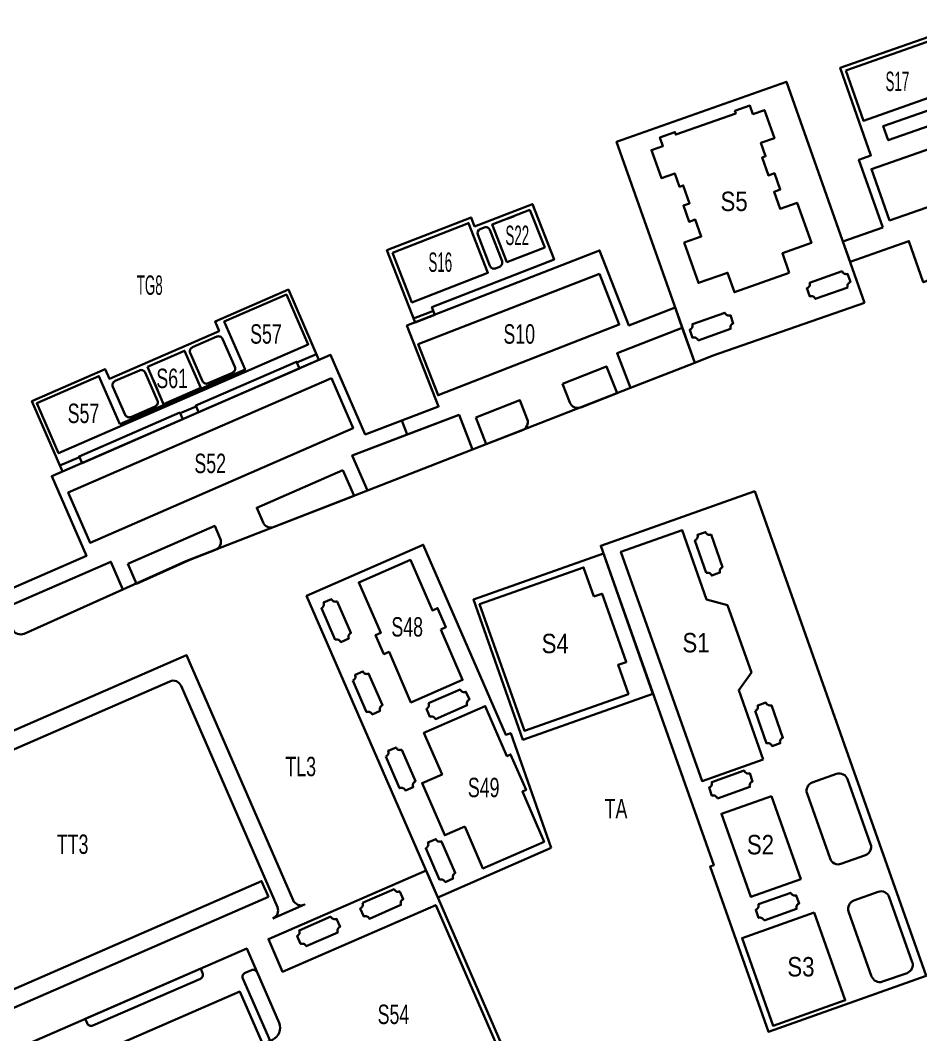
# Model space of a CAD drawing. Header units: inches. Extents: x 496359 to 501064, y 2374078 to 2377203.
# Drawn here: x 500289.9 to 500499, y 2374380.3 to 2374615.8 of the extents above; entities that cross this region are included whole.
import ezdxf
from ezdxf.enums import TextEntityAlignment as Align

# ---------------------------------------------------------------- set-up
doc = ezdxf.new("R2010")
doc.units = ezdxf.units.IN
doc.header["$MEASUREMENT"] = 0
for name, color, linetype, lineweight in [('EG Text2', 7, 'Continuous', 18), ('ISO', 252, 'Continuous', 20), ('LC Net dam 1', 30, 'Continuous', 30)]:
    doc.layers.add(name, color=color, linetype=linetype, lineweight=lineweight)
doc.styles.add('EG Hai', font='')
doc.styles.get('EG Hai').set_extended_font_data('.VnArial NarrowH')

msp = doc.modelspace()

# ---------------------------------------------------------------- linework, layer by layer
at = {"layer": 'LC Net dam 1'}
for points in [[(500482.06, 2374553.75, -0.414214), (500482.67, 2374555.03), (500482.01, 2374556.91, -0.414214), (500480.73, 2374557.52), (500473.19, 2374554.86, -0.414214), (500472.58, 2374553.58), (500473.24, 2374551.69, -0.414214), (500474.52, 2374551.08)], [(500447.33, 2374541.47, 0.414214), (500446.05, 2374542.08), (500445.38, 2374543.96, 0.414214), (500445.99, 2374545.24), (500453.53, 2374547.9, 0.414214), (500454.81, 2374547.3), (500455.48, 2374545.41, 0.414214), (500454.87, 2374544.13)], [(500415.81, 2374531.41), (500417.51, 2374527.06, 0.414214), (500420.1, 2374525.92), (500428.5, 2374529.2), (500426.08, 2374535.41)], [(500395.69, 2374523.56), (500405.96, 2374527.57), (500407.65, 2374523.22, -0.414213), (500406.51, 2374520.63), (500398.11, 2374517.35)], [(500364.84, 2374511.34), (500344.83, 2374502.64), (500346.31, 2374499.23, 0.402893), (500348.87, 2374498.16), (500367.43, 2374505.39)], [(500314.89, 2374489.61), (500335.1, 2374498.4), (500336.36, 2374495.51, -0.425625), (500335.25, 2374492.85), (500329.32, 2374490.54), (500316.91, 2374484.98)], [(500449.22, 2374487.5, -0.414214), (500450.5, 2374486.89), (500452.39, 2374487.56, -0.414214), (500452.99, 2374488.84), (500450.33, 2374496.38, -0.414214), (500449.05, 2374496.99), (500447.17, 2374496.32, -0.414214), (500446.56, 2374495.04)], [(500286.08, 2374479.25), (500288.18, 2374474.43, 0.41742), (500290.83, 2374473.4), (500313.78, 2374483.68), (500310.99, 2374490.09)], [(500363.04, 2374471.97, -0.414214), (500364.35, 2374471.45), (500366.19, 2374472.25, -0.414214), (500366.7, 2374473.56), (500363.51, 2374480.9, -0.414214), (500362.19, 2374481.42), (500360.36, 2374480.62, -0.414214), (500359.84, 2374479.3)], [(500367.15, 2374462.52, 0.414214), (500367.66, 2374463.84), (500369.5, 2374464.63, 0.414214), (500370.81, 2374464.12), (500374.01, 2374456.78, 0.414214), (500373.49, 2374455.46), (500371.65, 2374454.67, 0.414214), (500370.34, 2374455.18)], [(500384.75, 2374457.25, -0.414214), (500384.23, 2374455.93), (500385.03, 2374454.1, -0.414214), (500386.34, 2374453.58), (500393.68, 2374456.77, -0.414214), (500394.2, 2374458.09), (500393.4, 2374459.92, -0.414214), (500392.08, 2374460.44)], [(500460.55, 2374455.47, 0.414214), (500461.16, 2374456.74), (500463.05, 2374457.41, 0.414214), (500464.33, 2374456.8), (500466.99, 2374449.26, 0.414214), (500466.38, 2374447.98), (500464.5, 2374447.32, 0.414214), (500463.22, 2374447.92)], [(500374.83, 2374444.87, 0.414214), (500375.35, 2374446.19), (500377.18, 2374446.98, 0.414214), (500378.49, 2374446.47), (500381.69, 2374439.13, 0.414214), (500381.17, 2374437.81), (500379.34, 2374437.02, 0.414214), (500378.02, 2374437.53)], [(500451.8, 2374435.17, 0.414214), (500450.53, 2374435.78), (500449.86, 2374437.66, 0.414214), (500450.47, 2374438.94), (500458.01, 2374441.61, 0.414214), (500459.29, 2374441), (500459.95, 2374439.11, 0.414214), (500459.34, 2374437.83)], [(500472.6, 2374436.28), (500477.94, 2374421.19, 0.414214), (500480.49, 2374419.97), (500486.15, 2374421.97, 0.414214), (500487.37, 2374424.53), (500482.03, 2374439.61, 0.414214), (500479.48, 2374440.83), (500473.82, 2374438.83, 0.414214)], [(500387.28, 2374416.26, -0.414214), (500388.59, 2374415.74), (500390.43, 2374416.54, -0.414214), (500390.94, 2374417.86), (500387.75, 2374425.19, -0.414214), (500386.44, 2374425.71), (500384.6, 2374424.91, -0.414214), (500384.08, 2374423.6)], [(500369.39, 2374410.91, -0.414214), (500368.88, 2374409.59), (500369.67, 2374407.76, -0.414214), (500370.99, 2374407.24), (500378.33, 2374410.43, -0.414214), (500378.84, 2374411.75), (500378.05, 2374413.58, -0.414214), (500376.73, 2374414.1)], [(500462.63, 2374406.83, 0.414214), (500461.36, 2374407.44), (500460.69, 2374409.33, 0.414214), (500461.3, 2374410.61), (500468.84, 2374413.27, 0.414214), (500470.12, 2374412.66), (500470.78, 2374410.78, 0.414214), (500470.17, 2374409.5)], [(500482.27, 2374408.94), (500487.61, 2374393.85, 0.414214), (500490.16, 2374392.63), (500495.82, 2374394.63, 0.414214), (500497.04, 2374397.19), (500491.7, 2374412.27, 0.414214), (500489.15, 2374413.49), (500483.49, 2374411.49, 0.414214)], [(500362.06, 2374407.72, 0.414214), (500363.38, 2374407.2), (500364.17, 2374405.36, 0.414214), (500363.66, 2374404.05), (500356.32, 2374400.86, 0.414214), (500355, 2374401.37), (500354.21, 2374403.21, 0.414214), (500354.72, 2374404.52)], [(500325.76, 2374369.24), (500348.46, 2374379.12, 0.414214), (500350.01, 2374383.07), (500342.51, 2374400.3), (500254.56, 2374362.03), (500264.46, 2374339.29), (500276.16, 2374344.39), (500281.58, 2374331.95), (500283.2, 2374331.73), (500295.55, 2374334.07), (500328.06, 2374348.21), (500331.24, 2374349.6), (500326.3, 2374360.95), (500328.88, 2374362.07)], [(500331.82, 2374395.65), (500305.01, 2374383.98), (500305.46, 2374382.96, 0.414214), (500306.77, 2374382.44), (500331.75, 2374393.31, 0.414214), (500332.27, 2374394.63)], [(500344.91, 2374394.8, 0.414214), (500343.59, 2374395.32), (500342.14, 2374394.69, 0.414214), (500341.63, 2374393.37), (500347.93, 2374378.89), (500348.46, 2374379.12, 0.414214), (500350.01, 2374383.07)]]:
    msp.add_lwpolyline(points, format="xyb", close=True, dxfattribs=at)
for points in [[(500381.24, 2374546.55), (500385.85, 2374548.34)], [(500354.16, 2374536.34), (500358.69, 2374538.31)], [(500327.09, 2374524.56), (500330.75, 2374526.15)], [(500299.15, 2374512.4), (500303.68, 2374514.37)]]:
    msp.add_lwpolyline(points, dxfattribs=at)
for points in [[(500446.53, 2374536.27), (500431.64, 2374530.46), (500428.51, 2374538.5), (500443.65, 2374544.4)], [(500391.83, 2374524.17), (500394.95, 2374516.16), (500370.56, 2374506.66), (500367.03, 2374514.78)], [(500347.57, 2374412.32), (500345.97, 2374415.98), (500274.34, 2374384.81), (500275.94, 2374381.14)], [(500346.45, 2374377.56), (500340.88, 2374390.34), (500259.78, 2374355.05), (500265.34, 2374342.26)]]:
    msp.add_lwpolyline(points, close=True, dxfattribs=at)

# ---------------------------------------------------------------- wipeouts: each hides what was drawn before it
at = {"ltscale": 500}
for points, z in [([(500490.66, 2374598.66), (500490.2, 2374599.21), (500489.95, 2374599.61), (500489.71, 2374600.1), (500489.54, 2374600.63), (500489.45, 2374601.12), (500489.42, 2374601.56), (500489.44, 2374602.09), (500489.5, 2374602.49), (500489.66, 2374603.07), (500489.78, 2374603.38), (500490.01, 2374603.82), (500490.27, 2374604.21), (500490.65, 2374604.65), (500491.06, 2374605.01), (500491.53, 2374605.33), (500491.98, 2374605.56), (500492.42, 2374605.72), (500492.81, 2374605.82), (500493.32, 2374605.89), (500493.75, 2374605.9), (500494.16, 2374605.87), (500494.7, 2374605.77), (500495.12, 2374605.64), (500495.5, 2374605.48), (500496.09, 2374605.13), (500496.35, 2374604.93), (500496.65, 2374604.67), (500496.9, 2374604.39), (500497.16, 2374604.04), (500497.41, 2374603.63), (500497.57, 2374603.29), (500497.7, 2374602.94), (500497.81, 2374602.48), (500497.87, 2374602.08), (500497.89, 2374601.5), (500497.83, 2374600.95), (500497.74, 2374600.52), (500497.62, 2374600.17), (500497.42, 2374599.72), (500497.2, 2374599.34), (500497, 2374599.06), (500496.66, 2374598.67), (500496.4, 2374598.43), (500495.99, 2374598.12), (500495.71, 2374597.95), (500495.46, 2374597.83), (500495.15, 2374597.7), (500494.81, 2374597.58), (500494.47, 2374597.5), (500494.12, 2374597.45), (500493.77, 2374597.43), (500493.49, 2374597.43), (500493.05, 2374597.47), (500492.69, 2374597.54), (500492.28, 2374597.65), (500491.89, 2374597.81), (500491.41, 2374598.07), (500491.19, 2374598.21), (500490.89, 2374598.45)], -292.38), ([(500452.75, 2374570.8), (500452.29, 2374571.35), (500452.04, 2374571.75), (500451.8, 2374572.25), (500451.63, 2374572.77), (500451.54, 2374573.27), (500451.51, 2374573.71), (500451.53, 2374574.23), (500451.59, 2374574.64), (500451.75, 2374575.21), (500451.87, 2374575.53), (500452.1, 2374575.96), (500452.36, 2374576.36), (500452.74, 2374576.8), (500453.15, 2374577.15), (500453.62, 2374577.47), (500454.07, 2374577.7), (500454.51, 2374577.86), (500454.9, 2374577.96), (500455.41, 2374578.03), (500455.84, 2374578.04), (500456.25, 2374578.01), (500456.79, 2374577.91), (500457.21, 2374577.78), (500457.59, 2374577.62), (500458.18, 2374577.28), (500458.44, 2374577.08), (500458.73, 2374576.81), (500458.99, 2374576.53), (500459.25, 2374576.18), (500459.5, 2374575.77), (500459.66, 2374575.43), (500459.79, 2374575.08), (500459.9, 2374574.63), (500459.96, 2374574.23), (500459.98, 2374573.65), (500459.92, 2374573.09), (500459.82, 2374572.66), (500459.71, 2374572.31), (500459.51, 2374571.86), (500459.29, 2374571.49), (500459.09, 2374571.2), (500458.75, 2374570.82), (500458.49, 2374570.57), (500458.08, 2374570.27), (500457.8, 2374570.1), (500457.55, 2374569.97), (500457.24, 2374569.84), (500456.89, 2374569.73), (500456.56, 2374569.65), (500456.21, 2374569.59), (500455.86, 2374569.57), (500455.57, 2374569.57), (500455.14, 2374569.61), (500454.78, 2374569.68), (500454.37, 2374569.8), (500453.98, 2374569.95), (500453.5, 2374570.21), (500453.28, 2374570.36), (500452.98, 2374570.6)], -292.38), ([(500402.41, 2374562.92), (500401.95, 2374563.48), (500401.69, 2374563.88), (500401.46, 2374564.37), (500401.29, 2374564.9), (500401.2, 2374565.39), (500401.17, 2374565.83), (500401.19, 2374566.36), (500401.25, 2374566.76), (500401.4, 2374567.34), (500401.53, 2374567.65), (500401.75, 2374568.08), (500402.02, 2374568.48), (500402.4, 2374568.92), (500402.8, 2374569.28), (500403.27, 2374569.59), (500403.73, 2374569.82), (500404.17, 2374569.98), (500404.56, 2374570.08), (500405.07, 2374570.15), (500405.5, 2374570.17), (500405.91, 2374570.14), (500406.45, 2374570.03), (500406.86, 2374569.91), (500407.25, 2374569.74), (500407.83, 2374569.4), (500408.09, 2374569.2), (500408.39, 2374568.93), (500408.65, 2374568.66), (500408.91, 2374568.31), (500409.16, 2374567.89), (500409.32, 2374567.55), (500409.44, 2374567.2), (500409.56, 2374566.75), (500409.62, 2374566.35), (500409.64, 2374565.77), (500409.58, 2374565.22), (500409.48, 2374564.78), (500409.37, 2374564.43), (500409.17, 2374563.99), (500408.95, 2374563.61), (500408.74, 2374563.32), (500408.41, 2374562.94), (500408.14, 2374562.7), (500407.73, 2374562.39), (500407.46, 2374562.22), (500407.2, 2374562.09), (500406.9, 2374561.96), (500406.55, 2374561.85), (500406.22, 2374561.77), (500405.87, 2374561.72), (500405.52, 2374561.69), (500405.23, 2374561.69), (500404.8, 2374561.73), (500404.44, 2374561.8), (500404.03, 2374561.92), (500403.64, 2374562.08), (500403.16, 2374562.33), (500402.94, 2374562.48), (500402.63, 2374562.72)], -373.04), ([(500384.54, 2374556.7), (500384.08, 2374557.25), (500383.83, 2374557.65), (500383.59, 2374558.14), (500383.42, 2374558.67), (500383.33, 2374559.16), (500383.3, 2374559.6), (500383.32, 2374560.13), (500383.38, 2374560.53), (500383.54, 2374561.11), (500383.66, 2374561.42), (500383.88, 2374561.86), (500384.15, 2374562.25), (500384.53, 2374562.69), (500384.94, 2374563.05), (500385.41, 2374563.37), (500385.86, 2374563.59), (500386.3, 2374563.75), (500386.69, 2374563.85), (500387.2, 2374563.92), (500387.63, 2374563.94), (500388.04, 2374563.91), (500388.58, 2374563.81), (500388.99, 2374563.68), (500389.38, 2374563.52), (500389.97, 2374563.17), (500390.23, 2374562.97), (500390.52, 2374562.7), (500390.78, 2374562.43), (500391.04, 2374562.08), (500391.29, 2374561.67), (500391.45, 2374561.33), (500391.58, 2374560.97), (500391.69, 2374560.52), (500391.75, 2374560.12), (500391.77, 2374559.54), (500391.71, 2374558.99), (500391.61, 2374558.55), (500391.5, 2374558.2), (500391.3, 2374557.76), (500391.08, 2374557.38), (500390.88, 2374557.09), (500390.54, 2374556.71), (500390.27, 2374556.47), (500389.87, 2374556.16), (500389.59, 2374555.99), (500389.34, 2374555.86), (500389.03, 2374555.74), (500388.68, 2374555.62), (500388.35, 2374555.54), (500388, 2374555.49), (500387.65, 2374555.46), (500387.36, 2374555.46), (500386.93, 2374555.5), (500386.57, 2374555.57), (500386.16, 2374555.69), (500385.77, 2374555.85), (500385.29, 2374556.1), (500385.07, 2374556.25), (500384.77, 2374556.49)], -406.18), ([(500317.07, 2374551.36), (500316.61, 2374551.91), (500316.35, 2374552.32), (500316.12, 2374552.81), (500315.95, 2374553.34), (500315.86, 2374553.83), (500315.82, 2374554.27), (500315.85, 2374554.8), (500315.91, 2374555.2), (500316.06, 2374555.78), (500316.19, 2374556.09), (500316.41, 2374556.52), (500316.68, 2374556.92), (500317.06, 2374557.36), (500317.46, 2374557.72), (500317.93, 2374558.03), (500318.39, 2374558.26), (500318.83, 2374558.42), (500319.22, 2374558.52), (500319.73, 2374558.59), (500320.16, 2374558.6), (500320.57, 2374558.58), (500321.11, 2374558.47), (500321.52, 2374558.35), (500321.91, 2374558.18), (500322.49, 2374557.84), (500322.75, 2374557.64), (500323.05, 2374557.37), (500323.31, 2374557.1), (500323.57, 2374556.75), (500323.82, 2374556.33), (500323.98, 2374555.99), (500324.1, 2374555.64), (500324.22, 2374555.19), (500324.28, 2374554.79), (500324.3, 2374554.21), (500324.24, 2374553.66), (500324.14, 2374553.22), (500324.03, 2374552.87), (500323.83, 2374552.43), (500323.61, 2374552.05), (500323.4, 2374551.76), (500323.07, 2374551.38), (500322.8, 2374551.14), (500322.39, 2374550.83), (500322.11, 2374550.66), (500321.86, 2374550.53), (500321.56, 2374550.4), (500321.21, 2374550.29), (500320.88, 2374550.21), (500320.53, 2374550.16), (500320.18, 2374550.13), (500319.89, 2374550.13), (500319.46, 2374550.17), (500319.1, 2374550.24), (500318.69, 2374550.36), (500318.3, 2374550.52), (500317.82, 2374550.77), (500317.6, 2374550.92), (500317.29, 2374551.16)], -268.4), ([(500344.06, 2374540.03), (500343.6, 2374540.59), (500343.35, 2374540.99), (500343.11, 2374541.48), (500342.94, 2374542.01), (500342.85, 2374542.5), (500342.82, 2374542.94), (500342.84, 2374543.47), (500342.9, 2374543.87), (500343.06, 2374544.45), (500343.18, 2374544.76), (500343.4, 2374545.19), (500343.67, 2374545.59), (500344.05, 2374546.03), (500344.45, 2374546.39), (500344.93, 2374546.7), (500345.38, 2374546.93), (500345.82, 2374547.09), (500346.21, 2374547.19), (500346.72, 2374547.26), (500347.15, 2374547.28), (500347.56, 2374547.25), (500348.1, 2374547.14), (500348.51, 2374547.02), (500348.9, 2374546.85), (500349.49, 2374546.51), (500349.75, 2374546.31), (500350.04, 2374546.04), (500350.3, 2374545.77), (500350.56, 2374545.42), (500350.81, 2374545), (500350.97, 2374544.66), (500351.09, 2374544.31), (500351.21, 2374543.86), (500351.27, 2374543.46), (500351.29, 2374542.88), (500351.23, 2374542.33), (500351.13, 2374541.89), (500351.02, 2374541.54), (500350.82, 2374541.1), (500350.6, 2374540.72), (500350.39, 2374540.43), (500350.06, 2374540.05), (500349.79, 2374539.81), (500349.39, 2374539.5), (500349.11, 2374539.33), (500348.86, 2374539.2), (500348.55, 2374539.07), (500348.2, 2374538.96), (500347.87, 2374538.88), (500347.52, 2374538.83), (500347.17, 2374538.8), (500346.88, 2374538.8), (500346.45, 2374538.84), (500346.09, 2374538.91), (500345.68, 2374539.03), (500345.29, 2374539.19), (500344.81, 2374539.44), (500344.59, 2374539.59), (500344.28, 2374539.83)], -373.04), ([(500402.87, 2374540.02), (500402.41, 2374540.57), (500402.16, 2374540.97), (500401.92, 2374541.46), (500401.75, 2374541.99), (500401.66, 2374542.48), (500401.63, 2374542.92), (500401.65, 2374543.45), (500401.71, 2374543.85), (500401.87, 2374544.43), (500401.99, 2374544.74), (500402.22, 2374545.18), (500402.48, 2374545.57), (500402.86, 2374546.01), (500403.27, 2374546.37), (500403.74, 2374546.69), (500404.19, 2374546.92), (500404.63, 2374547.08), (500405.02, 2374547.18), (500405.53, 2374547.25), (500405.96, 2374547.26), (500406.37, 2374547.23), (500406.91, 2374547.13), (500407.33, 2374547), (500407.71, 2374546.84), (500408.3, 2374546.49), (500408.56, 2374546.3), (500408.85, 2374546.03), (500409.11, 2374545.75), (500409.37, 2374545.4), (500409.62, 2374544.99), (500409.78, 2374544.65), (500409.91, 2374544.3), (500410.02, 2374543.84), (500410.08, 2374543.44), (500410.1, 2374542.86), (500410.04, 2374542.31), (500409.94, 2374541.88), (500409.83, 2374541.53), (500409.63, 2374541.08), (500409.41, 2374540.7), (500409.21, 2374540.42), (500408.87, 2374540.03), (500408.61, 2374539.79), (500408.2, 2374539.48), (500407.92, 2374539.31), (500407.67, 2374539.19), (500407.36, 2374539.06), (500407.01, 2374538.94), (500406.68, 2374538.86), (500406.33, 2374538.81), (500405.98, 2374538.79), (500405.69, 2374538.79), (500405.26, 2374538.83), (500404.9, 2374538.9), (500404.49, 2374539.01), (500404.1, 2374539.17), (500403.62, 2374539.43), (500403.4, 2374539.57), (500403.1, 2374539.81)], -265.66), ([(500322.28, 2374529.72), (500321.82, 2374530.28), (500321.56, 2374530.68), (500321.33, 2374531.17), (500321.16, 2374531.7), (500321.07, 2374532.19), (500321.04, 2374532.63), (500321.06, 2374533.16), (500321.12, 2374533.56), (500321.28, 2374534.14), (500321.4, 2374534.45), (500321.62, 2374534.88), (500321.89, 2374535.28), (500322.27, 2374535.72), (500322.67, 2374536.08), (500323.15, 2374536.39), (500323.6, 2374536.62), (500324.04, 2374536.78), (500324.43, 2374536.88), (500324.94, 2374536.95), (500325.37, 2374536.97), (500325.78, 2374536.94), (500326.32, 2374536.83), (500326.73, 2374536.71), (500327.12, 2374536.54), (500327.7, 2374536.2), (500327.97, 2374536), (500328.26, 2374535.73), (500328.52, 2374535.46), (500328.78, 2374535.11), (500329.03, 2374534.69), (500329.19, 2374534.35), (500329.31, 2374534), (500329.43, 2374533.55), (500329.49, 2374533.15), (500329.51, 2374532.57), (500329.45, 2374532.02), (500329.35, 2374531.58), (500329.24, 2374531.23), (500329.04, 2374530.79), (500328.82, 2374530.41), (500328.61, 2374530.12), (500328.28, 2374529.74), (500328.01, 2374529.5), (500327.61, 2374529.19), (500327.33, 2374529.02), (500327.08, 2374528.89), (500326.77, 2374528.76), (500326.42, 2374528.65), (500326.09, 2374528.57), (500325.74, 2374528.52), (500325.39, 2374528.49), (500325.1, 2374528.49), (500324.67, 2374528.53), (500324.31, 2374528.6), (500323.9, 2374528.72), (500323.51, 2374528.88), (500323.03, 2374529.13), (500322.81, 2374529.28), (500322.5, 2374529.52)], -373.04), ([(500301.7, 2374521.6), (500301.23, 2374522.15), (500300.98, 2374522.55), (500300.75, 2374523.04), (500300.58, 2374523.57), (500300.48, 2374524.06), (500300.45, 2374524.5), (500300.47, 2374525.03), (500300.53, 2374525.43), (500300.69, 2374526.01), (500300.81, 2374526.32), (500301.04, 2374526.76), (500301.3, 2374527.15), (500301.68, 2374527.59), (500302.09, 2374527.95), (500302.56, 2374528.27), (500303.02, 2374528.5), (500303.45, 2374528.66), (500303.84, 2374528.76), (500304.35, 2374528.83), (500304.78, 2374528.84), (500305.2, 2374528.81), (500305.74, 2374528.71), (500306.15, 2374528.58), (500306.53, 2374528.42), (500307.12, 2374528.07), (500307.38, 2374527.88), (500307.68, 2374527.61), (500307.93, 2374527.33), (500308.2, 2374526.98), (500308.44, 2374526.57), (500308.6, 2374526.23), (500308.73, 2374525.88), (500308.84, 2374525.42), (500308.9, 2374525.02), (500308.92, 2374524.44), (500308.87, 2374523.89), (500308.77, 2374523.46), (500308.65, 2374523.11), (500308.45, 2374522.66), (500308.23, 2374522.28), (500308.03, 2374522), (500307.69, 2374521.61), (500307.43, 2374521.37), (500307.02, 2374521.06), (500306.74, 2374520.89), (500306.49, 2374520.77), (500306.19, 2374520.64), (500305.84, 2374520.52), (500305.5, 2374520.44), (500305.16, 2374520.39), (500304.81, 2374520.37), (500304.52, 2374520.37), (500304.08, 2374520.41), (500303.72, 2374520.48), (500303.32, 2374520.59), (500302.92, 2374520.75), (500302.44, 2374521.01), (500302.22, 2374521.15), (500301.92, 2374521.39)], -373.04), ([(500331.13, 2374509.98), (500330.66, 2374510.53), (500330.41, 2374510.93), (500330.18, 2374511.42), (500330.01, 2374511.95), (500329.92, 2374512.45), (500329.88, 2374512.89), (500329.9, 2374513.41), (500329.97, 2374513.82), (500330.12, 2374514.39), (500330.25, 2374514.71), (500330.47, 2374515.14), (500330.74, 2374515.54), (500331.12, 2374515.97), (500331.52, 2374516.33), (500331.99, 2374516.65), (500332.45, 2374516.88), (500332.88, 2374517.04), (500333.28, 2374517.14), (500333.79, 2374517.21), (500334.22, 2374517.22), (500334.63, 2374517.19), (500335.17, 2374517.09), (500335.58, 2374516.96), (500335.96, 2374516.8), (500336.55, 2374516.45), (500336.81, 2374516.26), (500337.11, 2374515.99), (500337.36, 2374515.71), (500337.63, 2374515.36), (500337.88, 2374514.95), (500338.03, 2374514.61), (500338.16, 2374514.26), (500338.28, 2374513.81), (500338.34, 2374513.4), (500338.36, 2374512.82), (500338.3, 2374512.27), (500338.2, 2374511.84), (500338.09, 2374511.49), (500337.89, 2374511.04), (500337.67, 2374510.66), (500337.46, 2374510.38), (500337.12, 2374509.99), (500336.86, 2374509.75), (500336.45, 2374509.44), (500336.17, 2374509.28), (500335.92, 2374509.15), (500335.62, 2374509.02), (500335.27, 2374508.9), (500334.94, 2374508.82), (500334.59, 2374508.77), (500334.24, 2374508.75), (500333.95, 2374508.75), (500333.52, 2374508.79), (500333.15, 2374508.86), (500332.75, 2374508.97), (500332.35, 2374509.13), (500331.88, 2374509.39), (500331.66, 2374509.53), (500331.35, 2374509.77)], -373.04), ([(500376.86, 2374472.04), (500376.39, 2374472.59), (500376.14, 2374472.99), (500375.91, 2374473.49), (500375.74, 2374474.01), (500375.64, 2374474.51), (500375.61, 2374474.95), (500375.63, 2374475.48), (500375.69, 2374475.88), (500375.85, 2374476.45), (500375.97, 2374476.77), (500376.2, 2374477.2), (500376.46, 2374477.6), (500376.84, 2374478.04), (500377.25, 2374478.39), (500377.72, 2374478.71), (500378.18, 2374478.94), (500378.61, 2374479.1), (500379, 2374479.2), (500379.51, 2374479.27), (500379.94, 2374479.28), (500380.36, 2374479.25), (500380.9, 2374479.15), (500381.31, 2374479.02), (500381.69, 2374478.86), (500382.28, 2374478.52), (500382.54, 2374478.32), (500382.84, 2374478.05), (500383.09, 2374477.77), (500383.36, 2374477.42), (500383.6, 2374477.01), (500383.76, 2374476.67), (500383.89, 2374476.32), (500384, 2374475.87), (500384.06, 2374475.47), (500384.08, 2374474.89), (500384.03, 2374474.34), (500383.93, 2374473.9), (500383.81, 2374473.55), (500383.61, 2374473.11), (500383.39, 2374472.73), (500383.19, 2374472.44), (500382.85, 2374472.06), (500382.59, 2374471.81), (500382.18, 2374471.51), (500381.9, 2374471.34), (500381.65, 2374471.21), (500381.35, 2374471.08), (500381, 2374470.97), (500380.66, 2374470.89), (500380.32, 2374470.83), (500379.97, 2374470.81), (500379.68, 2374470.81), (500379.24, 2374470.85), (500378.88, 2374470.92), (500378.48, 2374471.04), (500378.08, 2374471.19), (500377.6, 2374471.45), (500377.38, 2374471.6), (500377.08, 2374471.84)], -347.78), ([(500411.22, 2374468.18), (500410.76, 2374468.74), (500410.51, 2374469.14), (500410.27, 2374469.63), (500410.1, 2374470.16), (500410.01, 2374470.65), (500409.98, 2374471.09), (500410, 2374471.62), (500410.06, 2374472.02), (500410.22, 2374472.6), (500410.34, 2374472.91), (500410.56, 2374473.34), (500410.83, 2374473.74), (500411.21, 2374474.18), (500411.61, 2374474.54), (500412.09, 2374474.85), (500412.54, 2374475.08), (500412.98, 2374475.24), (500413.37, 2374475.34), (500413.88, 2374475.41), (500414.31, 2374475.43), (500414.72, 2374475.4), (500415.26, 2374475.29), (500415.67, 2374475.17), (500416.06, 2374475), (500416.64, 2374474.66), (500416.91, 2374474.46), (500417.2, 2374474.19), (500417.46, 2374473.92), (500417.72, 2374473.57), (500417.97, 2374473.15), (500418.13, 2374472.81), (500418.25, 2374472.46), (500418.37, 2374472.01), (500418.43, 2374471.61), (500418.45, 2374471.03), (500418.39, 2374470.48), (500418.29, 2374470.04), (500418.18, 2374469.69), (500417.98, 2374469.25), (500417.76, 2374468.87), (500417.55, 2374468.58), (500417.22, 2374468.2), (500416.95, 2374467.96), (500416.55, 2374467.65), (500416.27, 2374467.48), (500416.02, 2374467.35), (500415.71, 2374467.22), (500415.36, 2374467.11), (500415.03, 2374467.03), (500414.68, 2374466.98), (500414.33, 2374466.95), (500414.04, 2374466.95), (500413.61, 2374466.99), (500413.25, 2374467.06), (500412.84, 2374467.18), (500412.45, 2374467.34), (500411.97, 2374467.59), (500411.75, 2374467.74), (500411.44, 2374467.98)], -266.2), ([(500443.91, 2374468.37), (500443.45, 2374468.92), (500443.2, 2374469.32), (500442.96, 2374469.81), (500442.79, 2374470.34), (500442.7, 2374470.83), (500442.67, 2374471.27), (500442.69, 2374471.8), (500442.75, 2374472.21), (500442.91, 2374472.78), (500443.03, 2374473.09), (500443.26, 2374473.53), (500443.52, 2374473.92), (500443.9, 2374474.36), (500444.31, 2374474.72), (500444.78, 2374475.04), (500445.23, 2374475.27), (500445.67, 2374475.43), (500446.06, 2374475.53), (500446.57, 2374475.6), (500447, 2374475.61), (500447.41, 2374475.58), (500447.95, 2374475.48), (500448.37, 2374475.35), (500448.75, 2374475.19), (500449.34, 2374474.84), (500449.6, 2374474.65), (500449.89, 2374474.38), (500450.15, 2374474.1), (500450.41, 2374473.75), (500450.66, 2374473.34), (500450.82, 2374473), (500450.95, 2374472.65), (500451.06, 2374472.19), (500451.12, 2374471.79), (500451.14, 2374471.21), (500451.08, 2374470.66), (500450.98, 2374470.23), (500450.87, 2374469.88), (500450.67, 2374469.43), (500450.45, 2374469.05), (500450.25, 2374468.77), (500449.91, 2374468.38), (500449.65, 2374468.14), (500449.24, 2374467.83), (500448.96, 2374467.66), (500448.71, 2374467.54), (500448.4, 2374467.41), (500448.06, 2374467.29), (500447.72, 2374467.21), (500447.37, 2374467.16), (500447.02, 2374467.14), (500446.74, 2374467.14), (500446.3, 2374467.18), (500445.94, 2374467.25), (500445.53, 2374467.36), (500445.14, 2374467.52), (500444.66, 2374467.78), (500444.44, 2374467.92), (500444.14, 2374468.16)], -291.65), ([(500352.13, 2374439.63), (500351.67, 2374440.18), (500351.42, 2374440.58), (500351.18, 2374441.08), (500351.01, 2374441.6), (500350.92, 2374442.1), (500350.89, 2374442.54), (500350.91, 2374443.06), (500350.97, 2374443.47), (500351.13, 2374444.04), (500351.25, 2374444.36), (500351.48, 2374444.79), (500351.74, 2374445.19), (500352.12, 2374445.62), (500352.53, 2374445.98), (500353, 2374446.3), (500353.45, 2374446.53), (500353.89, 2374446.69), (500354.28, 2374446.79), (500354.79, 2374446.86), (500355.22, 2374446.87), (500355.63, 2374446.84), (500356.17, 2374446.74), (500356.59, 2374446.61), (500356.97, 2374446.45), (500357.56, 2374446.11), (500357.82, 2374445.91), (500358.11, 2374445.64), (500358.37, 2374445.36), (500358.63, 2374445.01), (500358.88, 2374444.6), (500359.04, 2374444.26), (500359.17, 2374443.91), (500359.28, 2374443.46), (500359.34, 2374443.06), (500359.36, 2374442.47), (500359.3, 2374441.92), (500359.21, 2374441.49), (500359.09, 2374441.14), (500358.89, 2374440.69), (500358.67, 2374440.32), (500358.47, 2374440.03), (500358.13, 2374439.64), (500357.87, 2374439.4), (500357.46, 2374439.1), (500357.18, 2374438.93), (500356.93, 2374438.8), (500356.62, 2374438.67), (500356.28, 2374438.56), (500355.94, 2374438.48), (500355.59, 2374438.42), (500355.24, 2374438.4), (500354.96, 2374438.4), (500354.52, 2374438.44), (500354.16, 2374438.51), (500353.75, 2374438.62), (500353.36, 2374438.78), (500352.88, 2374439.04), (500352.66, 2374439.19), (500352.36, 2374439.43)], -292.38), ([(500394.62, 2374434.77), (500394.15, 2374435.32), (500393.9, 2374435.72), (500393.67, 2374436.21), (500393.5, 2374436.74), (500393.4, 2374437.23), (500393.37, 2374437.67), (500393.39, 2374438.2), (500393.45, 2374438.6), (500393.61, 2374439.18), (500393.74, 2374439.49), (500393.96, 2374439.93), (500394.22, 2374440.32), (500394.6, 2374440.76), (500395.01, 2374441.12), (500395.48, 2374441.44), (500395.94, 2374441.66), (500396.37, 2374441.82), (500396.77, 2374441.92), (500397.27, 2374441.99), (500397.7, 2374442.01), (500398.12, 2374441.98), (500398.66, 2374441.88), (500399.07, 2374441.75), (500399.45, 2374441.59), (500400.04, 2374441.24), (500400.3, 2374441.04), (500400.6, 2374440.77), (500400.85, 2374440.5), (500401.12, 2374440.15), (500401.36, 2374439.74), (500401.52, 2374439.4), (500401.65, 2374439.04), (500401.77, 2374438.59), (500401.83, 2374438.19), (500401.84, 2374437.61), (500401.79, 2374437.06), (500401.69, 2374436.62), (500401.57, 2374436.27), (500401.38, 2374435.83), (500401.16, 2374435.45), (500400.95, 2374435.16), (500400.61, 2374434.78), (500400.35, 2374434.54), (500399.94, 2374434.23), (500399.66, 2374434.06), (500399.41, 2374433.93), (500399.11, 2374433.81), (500398.76, 2374433.69), (500398.43, 2374433.61), (500398.08, 2374433.56), (500397.73, 2374433.53), (500397.44, 2374433.53), (500397.01, 2374433.57), (500396.64, 2374433.64), (500396.24, 2374433.76), (500395.84, 2374433.92), (500395.37, 2374434.17), (500395.15, 2374434.32), (500394.84, 2374434.56)], -292.38), ([(500425.33, 2374429.86), (500424.87, 2374430.41), (500424.61, 2374430.81), (500424.38, 2374431.31), (500424.21, 2374431.83), (500424.12, 2374432.33), (500424.08, 2374432.77), (500424.1, 2374433.29), (500424.17, 2374433.7), (500424.32, 2374434.27), (500424.45, 2374434.59), (500424.67, 2374435.02), (500424.94, 2374435.42), (500425.32, 2374435.86), (500425.72, 2374436.21), (500426.19, 2374436.53), (500426.65, 2374436.76), (500427.08, 2374436.92), (500427.48, 2374437.02), (500427.99, 2374437.09), (500428.42, 2374437.1), (500428.83, 2374437.07), (500429.37, 2374436.97), (500429.78, 2374436.84), (500430.17, 2374436.68), (500430.75, 2374436.34), (500431.01, 2374436.14), (500431.31, 2374435.87), (500431.57, 2374435.59), (500431.83, 2374435.24), (500432.08, 2374434.83), (500432.24, 2374434.49), (500432.36, 2374434.14), (500432.48, 2374433.69), (500432.54, 2374433.29), (500432.56, 2374432.71), (500432.5, 2374432.15), (500432.4, 2374431.72), (500432.29, 2374431.37), (500432.09, 2374430.92), (500431.87, 2374430.55), (500431.66, 2374430.26), (500431.32, 2374429.88), (500431.06, 2374429.63), (500430.65, 2374429.33), (500430.37, 2374429.16), (500430.12, 2374429.03), (500429.82, 2374428.9), (500429.47, 2374428.79), (500429.14, 2374428.71), (500428.79, 2374428.65), (500428.44, 2374428.63), (500428.15, 2374428.63), (500427.72, 2374428.67), (500427.35, 2374428.74), (500426.95, 2374428.86), (500426.56, 2374429.01), (500426.08, 2374429.27), (500425.86, 2374429.42), (500425.55, 2374429.66)], -291.89), ([(500299.18, 2374421.59), (500298.71, 2374422.14), (500298.46, 2374422.54), (500298.23, 2374423.04), (500298.06, 2374423.57), (500297.96, 2374424.06), (500297.93, 2374424.5), (500297.95, 2374425.03), (500298.01, 2374425.43), (500298.17, 2374426.01), (500298.3, 2374426.32), (500298.52, 2374426.75), (500298.78, 2374427.15), (500299.16, 2374427.59), (500299.57, 2374427.95), (500300.04, 2374428.26), (500300.5, 2374428.49), (500300.93, 2374428.65), (500301.33, 2374428.75), (500301.83, 2374428.82), (500302.26, 2374428.83), (500302.68, 2374428.8), (500303.22, 2374428.7), (500303.63, 2374428.58), (500304.01, 2374428.41), (500304.6, 2374428.07), (500304.86, 2374427.87), (500305.16, 2374427.6), (500305.41, 2374427.33), (500305.68, 2374426.98), (500305.92, 2374426.56), (500306.08, 2374426.22), (500306.21, 2374425.87), (500306.33, 2374425.42), (500306.38, 2374425.02), (500306.4, 2374424.44), (500306.35, 2374423.89), (500306.25, 2374423.45), (500306.13, 2374423.1), (500305.94, 2374422.66), (500305.72, 2374422.28), (500305.51, 2374421.99), (500305.17, 2374421.61), (500304.91, 2374421.37), (500304.5, 2374421.06), (500304.22, 2374420.89), (500303.97, 2374420.76), (500303.67, 2374420.63), (500303.32, 2374420.52), (500302.99, 2374420.44), (500302.64, 2374420.39), (500302.29, 2374420.36), (500302, 2374420.36), (500301.57, 2374420.4), (500301.2, 2374420.47), (500300.8, 2374420.59), (500300.4, 2374420.74), (500299.93, 2374421), (500299.71, 2374421.15), (500299.4, 2374421.39)], -318.99), ([(500458.87, 2374421.5), (500458.41, 2374422.05), (500458.15, 2374422.45), (500457.92, 2374422.94), (500457.75, 2374423.47), (500457.66, 2374423.96), (500457.63, 2374424.4), (500457.65, 2374424.93), (500457.71, 2374425.33), (500457.86, 2374425.91), (500457.99, 2374426.22), (500458.21, 2374426.66), (500458.48, 2374427.05), (500458.86, 2374427.49), (500459.26, 2374427.85), (500459.74, 2374428.17), (500460.19, 2374428.39), (500460.63, 2374428.55), (500461.02, 2374428.65), (500461.53, 2374428.72), (500461.96, 2374428.74), (500462.37, 2374428.71), (500462.91, 2374428.61), (500463.32, 2374428.48), (500463.71, 2374428.32), (500464.29, 2374427.97), (500464.55, 2374427.77), (500464.85, 2374427.5), (500465.11, 2374427.23), (500465.37, 2374426.88), (500465.62, 2374426.47), (500465.78, 2374426.13), (500465.9, 2374425.77), (500466.02, 2374425.32), (500466.08, 2374424.92), (500466.1, 2374424.34), (500466.04, 2374423.79), (500465.94, 2374423.35), (500465.83, 2374423), (500465.63, 2374422.56), (500465.41, 2374422.18), (500465.2, 2374421.89), (500464.87, 2374421.51), (500464.6, 2374421.27), (500464.19, 2374420.96), (500463.92, 2374420.79), (500463.66, 2374420.66), (500463.36, 2374420.54), (500463.01, 2374420.42), (500462.68, 2374420.34), (500462.33, 2374420.29), (500461.98, 2374420.26), (500461.69, 2374420.26), (500461.26, 2374420.3), (500460.9, 2374420.37), (500460.49, 2374420.49), (500460.1, 2374420.65), (500459.62, 2374420.9), (500459.4, 2374421.05), (500459.09, 2374421.29)], -316.73), ([(500468.28, 2374393.15), (500467.81, 2374393.7), (500467.56, 2374394.1), (500467.32, 2374394.6), (500467.15, 2374395.12), (500467.06, 2374395.62), (500467.03, 2374396.06), (500467.05, 2374396.58), (500467.11, 2374396.99), (500467.27, 2374397.56), (500467.39, 2374397.88), (500467.62, 2374398.31), (500467.88, 2374398.71), (500468.26, 2374399.14), (500468.67, 2374399.5), (500469.14, 2374399.82), (500469.59, 2374400.05), (500470.03, 2374400.21), (500470.42, 2374400.31), (500470.93, 2374400.38), (500471.36, 2374400.39), (500471.78, 2374400.36), (500472.31, 2374400.26), (500472.73, 2374400.13), (500473.11, 2374399.97), (500473.7, 2374399.63), (500473.96, 2374399.43), (500474.26, 2374399.16), (500474.51, 2374398.88), (500474.77, 2374398.53), (500475.02, 2374398.12), (500475.18, 2374397.78), (500475.31, 2374397.43), (500475.42, 2374396.98), (500475.48, 2374396.58), (500475.5, 2374396), (500475.44, 2374395.44), (500475.35, 2374395.01), (500475.23, 2374394.66), (500475.03, 2374394.21), (500474.81, 2374393.84), (500474.61, 2374393.55), (500474.27, 2374393.16), (500474.01, 2374392.92), (500473.6, 2374392.62), (500473.32, 2374392.45), (500473.07, 2374392.32), (500472.76, 2374392.19), (500472.42, 2374392.08), (500472.08, 2374392), (500471.74, 2374391.94), (500471.38, 2374391.92), (500471.1, 2374391.92), (500470.66, 2374391.96), (500470.3, 2374392.03), (500469.89, 2374392.14), (500469.5, 2374392.3), (500469.02, 2374392.56), (500468.8, 2374392.71), (500468.5, 2374392.95)], -316.73), ([(500373.67, 2374382.11), (500373.2, 2374382.66), (500372.95, 2374383.06), (500372.71, 2374383.56), (500372.55, 2374384.08), (500372.45, 2374384.58), (500372.42, 2374385.02), (500372.44, 2374385.54), (500372.5, 2374385.95), (500372.66, 2374386.52), (500372.78, 2374386.84), (500373.01, 2374387.27), (500373.27, 2374387.67), (500373.65, 2374388.11), (500374.06, 2374388.46), (500374.53, 2374388.78), (500374.98, 2374389.01), (500375.42, 2374389.17), (500375.81, 2374389.27), (500376.32, 2374389.34), (500376.75, 2374389.35), (500377.17, 2374389.32), (500377.71, 2374389.22), (500378.12, 2374389.09), (500378.5, 2374388.93), (500379.09, 2374388.59), (500379.35, 2374388.39), (500379.65, 2374388.12), (500379.9, 2374387.84), (500380.16, 2374387.49), (500380.41, 2374387.08), (500380.57, 2374386.74), (500380.7, 2374386.39), (500380.81, 2374385.94), (500380.87, 2374385.54), (500380.89, 2374384.96), (500380.83, 2374384.41), (500380.74, 2374383.97), (500380.62, 2374383.62), (500380.42, 2374383.17), (500380.2, 2374382.8), (500380, 2374382.51), (500379.66, 2374382.13), (500379.4, 2374381.88), (500378.99, 2374381.58), (500378.71, 2374381.41), (500378.46, 2374381.28), (500378.16, 2374381.15), (500377.81, 2374381.04), (500377.47, 2374380.96), (500377.13, 2374380.9), (500376.77, 2374380.88), (500376.49, 2374380.88), (500376.05, 2374380.92), (500375.69, 2374380.99), (500375.28, 2374381.11), (500374.89, 2374381.26), (500374.41, 2374381.52), (500374.19, 2374381.67), (500373.89, 2374381.91)], -268.63)]:
    msp.add_wipeout(points, dxfattribs=at).translate(0, 0, z).dxf.layer = 'ISO'

# ---------------------------------------------------------------- next in the draw order: linework, layer by layer
at = {"layer": 'LC Net dam 1'}
for points in [[(500490.17, 2374567.67), (500480.93, 2374564.41), (500482.6, 2374559.69), (500491.82, 2374562.95), (500496.25, 2374564.52), (500499.59, 2374554.98), (500543.56, 2374570.35), (500540.23, 2374579.88), (500549.3, 2374583.05), (500548.06, 2374586.32), (500543.51, 2374584.73), (500536.85, 2374603.78), (500491.46, 2374587.91), (500490.31, 2374591.2), (500523.58, 2374602.83), (500519.06, 2374615.77), (500503.19, 2374610.22), (500502.4, 2374612.48), (500480.33, 2374604.76), (500487.45, 2374584.39), (500484.66, 2374583.42)], [(500481.61, 2374604.15), (500501.79, 2374611.2), (500505.87, 2374599.52), (500485.69, 2374592.46)], [(500485.95, 2374550.21), (500467.81, 2374601.51), (500428.38, 2374587.56), (500446.53, 2374536.27), (500450.58, 2374537.85)], [(500491.73, 2374569.27), (500487.54, 2374581.25), (500536.61, 2374598.4), (500540.8, 2374586.43)], [(500468.49, 2374557.13), (500455.76, 2374552.63), (500454.14, 2374557.19), (500447.4, 2374554.81), (500444.09, 2374564.16), (500448.05, 2374565.56), (500446.65, 2374569.52), (500445.23, 2374569.02), (500443.9, 2374572.77), (500445.32, 2374573.27), (500443.85, 2374577.44), (500443, 2374577.14), (500441.9, 2374580.23), (500438.79, 2374579.13), (500436.48, 2374585.65), (500439.14, 2374586.59), (500438.44, 2374588.57), (500441.93, 2374589.81), (500442.13, 2374589.24), (500456.07, 2374594.17), (500455.87, 2374594.74), (500459.35, 2374595.97), (500460.05, 2374593.99), (500462.71, 2374594.93), (500465.02, 2374588.41), (500461.91, 2374587.31), (500463, 2374584.21), (500462.15, 2374583.91), (500463.63, 2374579.75), (500465.04, 2374580.25), (500466.37, 2374576.49), (500464.95, 2374575.99), (500466.36, 2374572.03), (500470.31, 2374573.43), (500473.62, 2374564.08), (500466.87, 2374561.69)], [(500395.43, 2374567.88), (500394.61, 2374570), (500375.06, 2374562.38), (500381.59, 2374545.63), (500386.2, 2374547.43), (500385.51, 2374549.18), (500413.87, 2374560.23), (500408.85, 2374573.11)], [(500408.28, 2374571.81), (500411.7, 2374563.06), (500402.94, 2374559.64), (500399.52, 2374568.4)], [(500433.05, 2374540.27), (500443.65, 2374544.4), (500441.98, 2374549.12), (500431.24, 2374544.93), (500424.45, 2374562.34), (500379.72, 2374544.91), (500387.05, 2374526.1), (500378.54, 2374522.88), (500379.78, 2374519.61), (500391.83, 2374524.17), (500394.95, 2374516.16), (500431.64, 2374530.46), (500428.51, 2374538.5), (500428.51, 2374538.5)], [(500424.4, 2374556.95), (500429.01, 2374545.14), (500386.95, 2374528.74), (500382.35, 2374540.56)], [(500359.29, 2374536.93), (500352.19, 2374553.26), (500335.15, 2374545.84), (500336.1, 2374543.65), (500310.63, 2374532.57), (500309.68, 2374534.76), (500292.64, 2374527.34), (500299.74, 2374511.02)], [(500313.05, 2374522.05), (500342.15, 2374534.71), (500337.31, 2374545.84), (500351.74, 2374552.12), (500356.79, 2374540.52), (500298.83, 2374515.29), (500293.77, 2374526.9), (500308.21, 2374533.18)], [(500319.46, 2374535.32), (500323.21, 2374526.7), (500331.83, 2374530.45), (500328.08, 2374539.07)], [(500331.35, 2374524.78), (500354.76, 2374534.96), (500354.08, 2374536.52), (500330.67, 2374526.34)], [(500362.16, 2374532.73), (500367.22, 2374521.1), (500306.13, 2374494.52), (500301.07, 2374506.14)], [(500327.01, 2374524.74), (500303.6, 2374514.55), (500304.28, 2374513), (500327.68, 2374523.18)], [(500460.5, 2374506.48), (500500.29, 2374393.98), (500463.64, 2374381.01), (500450.08, 2374419.34), (500450.93, 2374419.64), (500424.7, 2374493.81)], [(500462.44, 2374444.2), (500456.74, 2374460.31), (500459.68, 2374464.35), (500454.13, 2374480.04), (500449.3, 2374481.34), (500443.61, 2374497.45), (500429.41, 2374492.43), (500448.24, 2374439.18)], [(500413.23, 2374423.66), (500403.82, 2374450.28), (500402.7, 2374449.88), (500383.49, 2374494.02), (500356.42, 2374482.16), (500386.87, 2374412.19)], [(500387.55, 2374474.39), (500388.75, 2374474.91), (500386.83, 2374479.33), (500385.63, 2374478.81), (500380.53, 2374490.53), (500368.53, 2374485.31), (500373.63, 2374473.59), (500372.43, 2374473.07), (500374.35, 2374468.65), (500375.55, 2374469.17), (500380.65, 2374457.45), (500392.65, 2374462.67)], [(500425.34, 2374491.99), (500395.15, 2374481.31), (500406.65, 2374448.79), (500436.84, 2374459.47)], [(500393.13, 2374428.63), (500397.34, 2374418.93), (500411.57, 2374425.12), (500406.52, 2374436.74), (500407.38, 2374437.12), (500403.79, 2374445.37), (500402.93, 2374444.99), (500397.88, 2374456.61), (500383.65, 2374450.42), (500387.86, 2374440.73), (500383.24, 2374438.72), (500388.5, 2374426.62)], [(500391.91, 2374369.1), (500365, 2374357.4), (500357.55, 2374374.51), (500359.39, 2374375.31), (500364.93, 2374362.58), (500377.23, 2374367.93), (500378.34, 2374365.38), (500389.27, 2374370.14), (500388.16, 2374372.69), (500400.47, 2374378.05), (500386.39, 2374410.4), (500350.85, 2374394.94), (500347.56, 2374402.5), (500384.16, 2374418.42), (500401.93, 2374377.59), (500390.4, 2374372.57)], [(500474.26, 2374408.68), (500481.46, 2374388.32), (500464.72, 2374382.39), (500457.52, 2374402.76)]]:
    msp.add_lwpolyline(points, close=True, dxfattribs=at)
at = {"layer": 'LC Net dam 1', "extrusion": (-1.79173e-09, -7.3133e-10, 1), "elevation": 0}
msp.add_lwpolyline([(500376.35, 2374561.82), (500394.04, 2374568.71), (500398.53, 2374557.17), (500380.85, 2374550.28)], close=True, dxfattribs=at)
at = {"layer": 'LC Net dam 1'}
for points in [[(500401.22, 2374558.54), (500400.29, 2374558.18, -0.414214), (500398.99, 2374558.75), (500396.16, 2374566.02, -0.414213), (500396.73, 2374567.31), (500397.66, 2374567.67, -0.414214), (500398.96, 2374567.11), (500401.79, 2374559.84, -0.414214)], [(500329.39, 2374538.55), (500332.23, 2374532.03, 0.414214), (500333.55, 2374531.51), (500339.22, 2374533.98, 0.414214), (500339.74, 2374535.3), (500336.9, 2374541.82, 0.414214), (500335.59, 2374542.34), (500329.91, 2374539.87, 0.414214)], [(500378.54, 2374522.88), (500379.78, 2374519.61), (500367.03, 2374514.78), (500370.56, 2374506.66), (500328.38, 2374490.22), (500290.83, 2374473.4, -0.417297), (500288.18, 2374474.43), (500284.68, 2374482.46), (500305.29, 2374491.43), (500297.24, 2374509.93), (500362, 2374538.11), (500370.03, 2374519.66)], [(500311.43, 2374530.73), (500314.27, 2374524.21, 0.414214), (500315.58, 2374523.69), (500321.26, 2374526.16, 0.414214), (500321.78, 2374527.48), (500318.94, 2374534, 0.414214), (500317.62, 2374534.52), (500311.95, 2374532.05, 0.414214)], [(500348.59, 2374407.31, 0.414214), (500349.63, 2374409.94), (500327.28, 2374461.29, 0.414214), (500324.65, 2374462.33), (500254.96, 2374432, 0.414214), (500253.93, 2374429.37), (500250.73, 2374436.7, 0.414214), (500253.37, 2374435.67), (500328.56, 2374468.39), (500353.29, 2374411.54, 0.414214), (500355.93, 2374410.5)]]:
    msp.add_lwpolyline(points, format="xyb", close=True, dxfattribs=at)
at = {"layer": 'LC Net dam 1', "elevation": -268.38}
msp.add_lwpolyline([(500423.13, 2374482.02), (500424.99, 2374482.68, -0.414214), (500425.05, 2374482.64), (500430.64, 2374466.86, -0.414214), (500430.6, 2374466.8), (500428.75, 2374466.14), (500431.13, 2374459.39), (500406.98, 2374450.85), (500396.59, 2374480.23), (500420.74, 2374488.77)], format="xyb", close=True, dxfattribs=at)
msp.add_lwpolyline([(500464.34, 2374435.72), (500471.16, 2374416.43), (500459.54, 2374412.32), (500452.72, 2374431.61)], close=True, dxfattribs=at)

# ---------------------------------------------------------------- next in the draw order: texts
at = {"layer": 'EG Text2', "style": 'EG Hai'}
for s, width, p in [('s17', 0.6, (500493.58, 2374601.6, -292.38)), ('s22', 0.6, (500405.33, 2374565.86, -373.04)), ('s16', 0.6, (500387.46, 2374559.63, -406.18)), ('tg8', 0.6, (500319.99, 2374554.3, -268.4)), ('S57', 0.8, (500346.98, 2374542.97, -373.04)), ('S10', 0.8, (500405.79, 2374542.96, -265.66)), ('S61', 0.8, (500325.2, 2374532.66, -373.04)), ('S57', 0.8, (500304.61, 2374524.54, -373.04)), ('s52', 0.8, (500334.04, 2374512.92, -373.04)), ('s48', 0.8, (500379.77, 2374474.98, -347.78)), ('tl3', 0.8, (500355.05, 2374442.57, -292.38)), ('s49', 0.8, (500397.53, 2374437.7, -292.38)), ('ta', 0.8, (500428.25, 2374432.8, -291.89)), ('tt3', 0.8, (500302.09, 2374424.53, -318.99)), ('s54', 0.8, (500376.58, 2374385.05, -268.63))]:
    msp.add_text(s, height=4.5, rotation=0, dxfattribs=dict(at, width=width)).set_placement(p, align=Align.MIDDLE_CENTER)
for s, p in [('s5', (500455.67, 2374573.74, -292.38)), ('s1', (500446.83, 2374471.31, -291.65)), ('s4', (500414.14, 2374471.12, -266.2)), ('s2', (500461.79, 2374424.43, -316.73)), ('s3', (500471.19, 2374396.09, -316.73))]:
    msp.add_text(s, height=4.5, rotation=0, dxfattribs=at).set_placement(p, align=Align.MIDDLE_CENTER)

doc.saveas('drawing.dxf')
